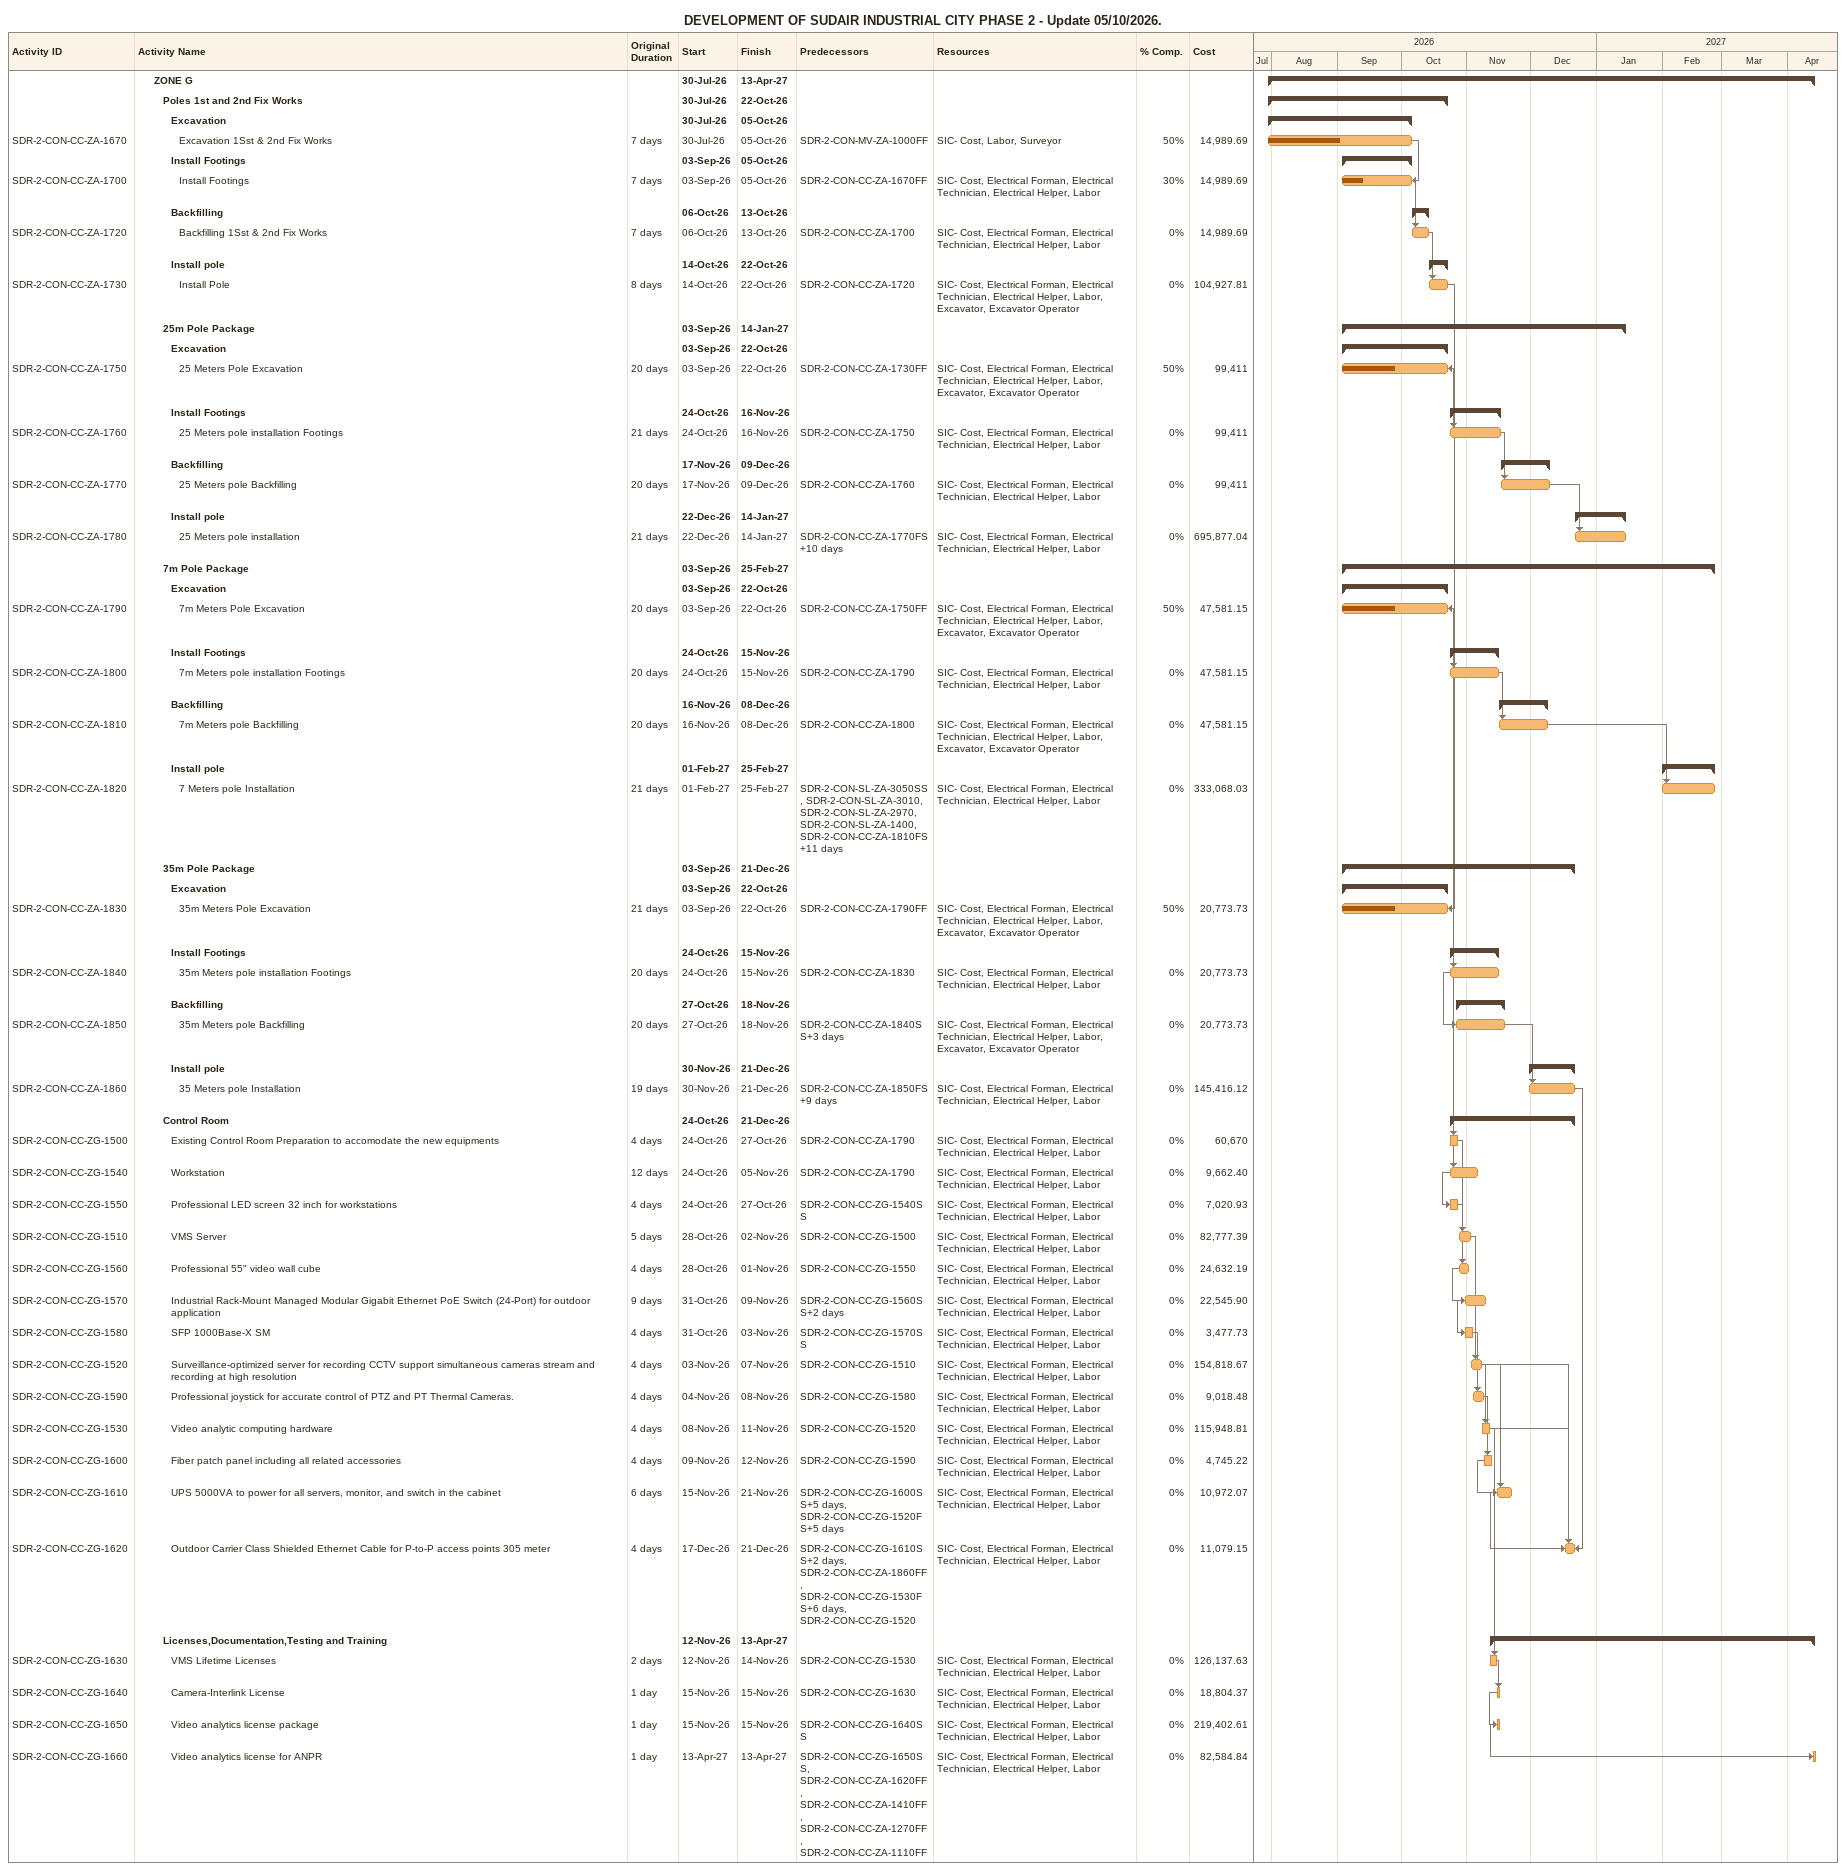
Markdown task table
DEVELOPMENT OF SUDAIR INDUSTRIAL CITY PHASE 2 - Update 05/10/2026.

| ID | Level | Task | Original duration | Start | Finish | Predecessors | Resources | % complete | Cost |
|---|---|---|---|---|---|---|---|---|---|
|  | 3 | **ZONE G** |  | 2026-07-30 | 2027-04-13 |  |  |  |  |
|  | 4 | **Poles 1st and 2nd Fix Works** |  | 2026-07-30 | 2026-10-22 |  |  |  |  |
|  | 5 | **Excavation** |  | 2026-07-30 | 2026-10-05 |  |  |  |  |
| SDR-2-CON-CC-ZA-1670 | 6 | Excavation 1Sst & 2nd Fix Works | 7d | 2026-07-30 | 2026-10-05 | SDR-2-CON-MV-ZA-1000FF | SIC- Cost, Labor, Surveyor | 50 | 14989.69 |
|  | 5 | **Install Footings** |  | 2026-09-03 | 2026-10-05 |  |  |  |  |
| SDR-2-CON-CC-ZA-1700 | 6 | Install Footings | 7d | 2026-09-03 | 2026-10-05 | SDR-2-CON-CC-ZA-1670FF | SIC- Cost, Electrical Forman, Electrical Technician, Electrical Helper, Labor | 30 | 14989.69 |
|  | 5 | **Backfilling** |  | 2026-10-06 | 2026-10-13 |  |  |  |  |
| SDR-2-CON-CC-ZA-1720 | 6 | Backfilling 1Sst & 2nd Fix Works | 7d | 2026-10-06 | 2026-10-13 | SDR-2-CON-CC-ZA-1700 | SIC- Cost, Electrical Forman, Electrical Technician, Electrical Helper, Labor | 0 | 14989.69 |
|  | 5 | **Install pole** |  | 2026-10-14 | 2026-10-22 |  |  |  |  |
| SDR-2-CON-CC-ZA-1730 | 6 | Install Pole | 8d | 2026-10-14 | 2026-10-22 | SDR-2-CON-CC-ZA-1720 | SIC- Cost, Electrical Forman, Electrical Technician, Electrical Helper, Labor, Excavator, Excavator Operator | 0 | 104927.81 |
|  | 4 | **25m Pole Package** |  | 2026-09-03 | 2027-01-14 |  |  |  |  |
|  | 5 | **Excavation** |  | 2026-09-03 | 2026-10-22 |  |  |  |  |
| SDR-2-CON-CC-ZA-1750 | 6 | 25 Meters Pole Excavation | 20d | 2026-09-03 | 2026-10-22 | SDR-2-CON-CC-ZA-1730FF | SIC- Cost, Electrical Forman, Electrical Technician, Electrical Helper, Labor, Excavator, Excavator Operator | 50 | 99411 |
|  | 5 | **Install Footings** |  | 2026-10-24 | 2026-11-16 |  |  |  |  |
| SDR-2-CON-CC-ZA-1760 | 6 | 25 Meters pole installation Footings | 21d | 2026-10-24 | 2026-11-16 | SDR-2-CON-CC-ZA-1750 | SIC- Cost, Electrical Forman, Electrical Technician, Electrical Helper, Labor | 0 | 99411 |
|  | 5 | **Backfilling** |  | 2026-11-17 | 2026-12-09 |  |  |  |  |
| SDR-2-CON-CC-ZA-1770 | 6 | 25 Meters pole Backfilling | 20d | 2026-11-17 | 2026-12-09 | SDR-2-CON-CC-ZA-1760 | SIC- Cost, Electrical Forman, Electrical Technician, Electrical Helper, Labor | 0 | 99411 |
|  | 5 | **Install pole** |  | 2026-12-22 | 2027-01-14 |  |  |  |  |
| SDR-2-CON-CC-ZA-1780 | 6 | 25 Meters pole installation | 21d | 2026-12-22 | 2027-01-14 | SDR-2-CON-CC-ZA-1770FS+10d | SIC- Cost, Electrical Forman, Electrical Technician, Electrical Helper, Labor | 0 | 695877.04 |
|  | 4 | **7m Pole Package** |  | 2026-09-03 | 2027-02-25 |  |  |  |  |
|  | 5 | **Excavation** |  | 2026-09-03 | 2026-10-22 |  |  |  |  |
| SDR-2-CON-CC-ZA-1790 | 6 | 7m Meters Pole Excavation | 20d | 2026-09-03 | 2026-10-22 | SDR-2-CON-CC-ZA-1750FF | SIC- Cost, Electrical Forman, Electrical Technician, Electrical Helper, Labor, Excavator, Excavator Operator | 50 | 47581.15 |
|  | 5 | **Install Footings** |  | 2026-10-24 | 2026-11-15 |  |  |  |  |
| SDR-2-CON-CC-ZA-1800 | 6 | 7m Meters pole installation Footings | 20d | 2026-10-24 | 2026-11-15 | SDR-2-CON-CC-ZA-1790 | SIC- Cost, Electrical Forman, Electrical Technician, Electrical Helper, Labor | 0 | 47581.15 |
|  | 5 | **Backfilling** |  | 2026-11-16 | 2026-12-08 |  |  |  |  |
| SDR-2-CON-CC-ZA-1810 | 6 | 7m Meters pole Backfilling | 20d | 2026-11-16 | 2026-12-08 | SDR-2-CON-CC-ZA-1800 | SIC- Cost, Electrical Forman, Electrical Technician, Electrical Helper, Labor, Excavator, Excavator Operator | 0 | 47581.15 |
|  | 5 | **Install pole** |  | 2027-02-01 | 2027-02-25 |  |  |  |  |
| SDR-2-CON-CC-ZA-1820 | 6 | 7 Meters pole Installation | 21d | 2027-02-01 | 2027-02-25 | SDR-2-CON-SL-ZA-3050SS, SDR-2-CON-SL-ZA-3010, SDR-2-CON-SL-ZA-2970, SDR-2-CON-SL-ZA-1400, SDR-2-CON-CC-ZA-1810FS+11d | SIC- Cost, Electrical Forman, Electrical Technician, Electrical Helper, Labor | 0 | 333068.03 |
|  | 4 | **35m Pole Package** |  | 2026-09-03 | 2026-12-21 |  |  |  |  |
|  | 5 | **Excavation** |  | 2026-09-03 | 2026-10-22 |  |  |  |  |
| SDR-2-CON-CC-ZA-1830 | 6 | 35m Meters Pole Excavation | 21d | 2026-09-03 | 2026-10-22 | SDR-2-CON-CC-ZA-1790FF | SIC- Cost, Electrical Forman, Electrical Technician, Electrical Helper, Labor, Excavator, Excavator Operator | 50 | 20773.73 |
|  | 5 | **Install Footings** |  | 2026-10-24 | 2026-11-15 |  |  |  |  |
| SDR-2-CON-CC-ZA-1840 | 6 | 35m Meters pole installation Footings | 20d | 2026-10-24 | 2026-11-15 | SDR-2-CON-CC-ZA-1830 | SIC- Cost, Electrical Forman, Electrical Technician, Electrical Helper, Labor | 0 | 20773.73 |
|  | 5 | **Backfilling** |  | 2026-10-27 | 2026-11-18 |  |  |  |  |
| SDR-2-CON-CC-ZA-1850 | 6 | 35m Meters pole Backfilling | 20d | 2026-10-27 | 2026-11-18 | SDR-2-CON-CC-ZA-1840SS+3d | SIC- Cost, Electrical Forman, Electrical Technician, Electrical Helper, Labor, Excavator, Excavator Operator | 0 | 20773.73 |
|  | 5 | **Install pole** |  | 2026-11-30 | 2026-12-21 |  |  |  |  |
| SDR-2-CON-CC-ZA-1860 | 6 | 35 Meters pole Installation | 19d | 2026-11-30 | 2026-12-21 | SDR-2-CON-CC-ZA-1850FS+9d | SIC- Cost, Electrical Forman, Electrical Technician, Electrical Helper, Labor | 0 | 145416.12 |
|  | 4 | **Control Room** |  | 2026-10-24 | 2026-12-21 |  |  |  |  |
| SDR-2-CON-CC-ZG-1500 | 5 | Existing Control Room Preparation to accomodate the new equipments | 4d | 2026-10-24 | 2026-10-27 | SDR-2-CON-CC-ZA-1790 | SIC- Cost, Electrical Forman, Electrical Technician, Electrical Helper, Labor | 0 | 60670 |
| SDR-2-CON-CC-ZG-1540 | 5 | Workstation | 12d | 2026-10-24 | 2026-11-05 | SDR-2-CON-CC-ZA-1790 | SIC- Cost, Electrical Forman, Electrical Technician, Electrical Helper, Labor | 0 | 9662.40 |
| SDR-2-CON-CC-ZG-1550 | 5 | Professional LED screen 32 inch for workstations | 4d | 2026-10-24 | 2026-10-27 | SDR-2-CON-CC-ZG-1540SS | SIC- Cost, Electrical Forman, Electrical Technician, Electrical Helper, Labor | 0 | 7020.93 |
| SDR-2-CON-CC-ZG-1510 | 5 | VMS Server | 5d | 2026-10-28 | 2026-11-02 | SDR-2-CON-CC-ZG-1500 | SIC- Cost, Electrical Forman, Electrical Technician, Electrical Helper, Labor | 0 | 82777.39 |
| SDR-2-CON-CC-ZG-1560 | 5 | Professional 55" video wall cube | 4d | 2026-10-28 | 2026-11-01 | SDR-2-CON-CC-ZG-1550 | SIC- Cost, Electrical Forman, Electrical Technician, Electrical Helper, Labor | 0 | 24632.19 |
| SDR-2-CON-CC-ZG-1570 | 5 | Industrial Rack-Mount Managed Modular Gigabit Ethernet PoE Switch (24-Port) for outdoor application | 9d | 2026-10-31 | 2026-11-09 | SDR-2-CON-CC-ZG-1560SS+2d | SIC- Cost, Electrical Forman, Electrical Technician, Electrical Helper, Labor | 0 | 22545.90 |
| SDR-2-CON-CC-ZG-1580 | 5 | SFP 1000Base-X SM | 4d | 2026-10-31 | 2026-11-03 | SDR-2-CON-CC-ZG-1570SS | SIC- Cost, Electrical Forman, Electrical Technician, Electrical Helper, Labor | 0 | 3477.73 |
| SDR-2-CON-CC-ZG-1520 | 5 | Surveillance-optimized server for recording CCTV support simultaneous cameras stream and recording at high resolution | 4d | 2026-11-03 | 2026-11-07 | SDR-2-CON-CC-ZG-1510 | SIC- Cost, Electrical Forman, Electrical Technician, Electrical Helper, Labor | 0 | 154818.67 |
| SDR-2-CON-CC-ZG-1590 | 5 | Professional joystick for accurate control of PTZ and PT Thermal Cameras. | 4d | 2026-11-04 | 2026-11-08 | SDR-2-CON-CC-ZG-1580 | SIC- Cost, Electrical Forman, Electrical Technician, Electrical Helper, Labor | 0 | 9018.48 |
| SDR-2-CON-CC-ZG-1530 | 5 | Video analytic computing hardware | 4d | 2026-11-08 | 2026-11-11 | SDR-2-CON-CC-ZG-1520 | SIC- Cost, Electrical Forman, Electrical Technician, Electrical Helper, Labor | 0 | 115948.81 |
| SDR-2-CON-CC-ZG-1600 | 5 | Fiber patch panel including all related accessories | 4d | 2026-11-09 | 2026-11-12 | SDR-2-CON-CC-ZG-1590 | SIC- Cost, Electrical Forman, Electrical Technician, Electrical Helper, Labor | 0 | 4745.22 |
| SDR-2-CON-CC-ZG-1610 | 5 | UPS 5000VA to power for all servers, monitor, and switch in the cabinet | 6d | 2026-11-15 | 2026-11-21 | SDR-2-CON-CC-ZG-1600SS+5d, SDR-2-CON-CC-ZG-1520FS+5d | SIC- Cost, Electrical Forman, Electrical Technician, Electrical Helper, Labor | 0 | 10972.07 |
| SDR-2-CON-CC-ZG-1620 | 5 | Outdoor Carrier Class Shielded Ethernet Cable for P-to-P access points 305 meter | 4d | 2026-12-17 | 2026-12-21 | SDR-2-CON-CC-ZG-1610SS+2d, SDR-2-CON-CC-ZA-1860FF, SDR-2-CON-CC-ZG-1530FS+6d, SDR-2-CON-CC-ZG-1520 | SIC- Cost, Electrical Forman, Electrical Technician, Electrical Helper, Labor | 0 | 11079.15 |
|  | 4 | **Licenses,Documentation,Testing and Training** |  | 2026-11-12 | 2027-04-13 |  |  |  |  |
| SDR-2-CON-CC-ZG-1630 | 5 | VMS Lifetime Licenses | 2d | 2026-11-12 | 2026-11-14 | SDR-2-CON-CC-ZG-1530 | SIC- Cost, Electrical Forman, Electrical Technician, Electrical Helper, Labor | 0 | 126137.63 |
| SDR-2-CON-CC-ZG-1640 | 5 | Camera-Interlink License | 1d | 2026-11-15 | 2026-11-15 | SDR-2-CON-CC-ZG-1630 | SIC- Cost, Electrical Forman, Electrical Technician, Electrical Helper, Labor | 0 | 18804.37 |
| SDR-2-CON-CC-ZG-1650 | 5 | Video analytics license package | 1d | 2026-11-15 | 2026-11-15 | SDR-2-CON-CC-ZG-1640SS | SIC- Cost, Electrical Forman, Electrical Technician, Electrical Helper, Labor | 0 | 219402.61 |
| SDR-2-CON-CC-ZG-1660 | 5 | Video analytics license for ANPR | 1d | 2027-04-13 | 2027-04-13 | SDR-2-CON-CC-ZG-1650SS, SDR-2-CON-CC-ZA-1620FF, SDR-2-CON-CC-ZA-1410FF, SDR-2-CON-CC-ZA-1270FF, SDR-2-CON-CC-ZA-1110FF | SIC- Cost, Electrical Forman, Electrical Technician, Electrical Helper, Labor | 0 | 82584.84 |
